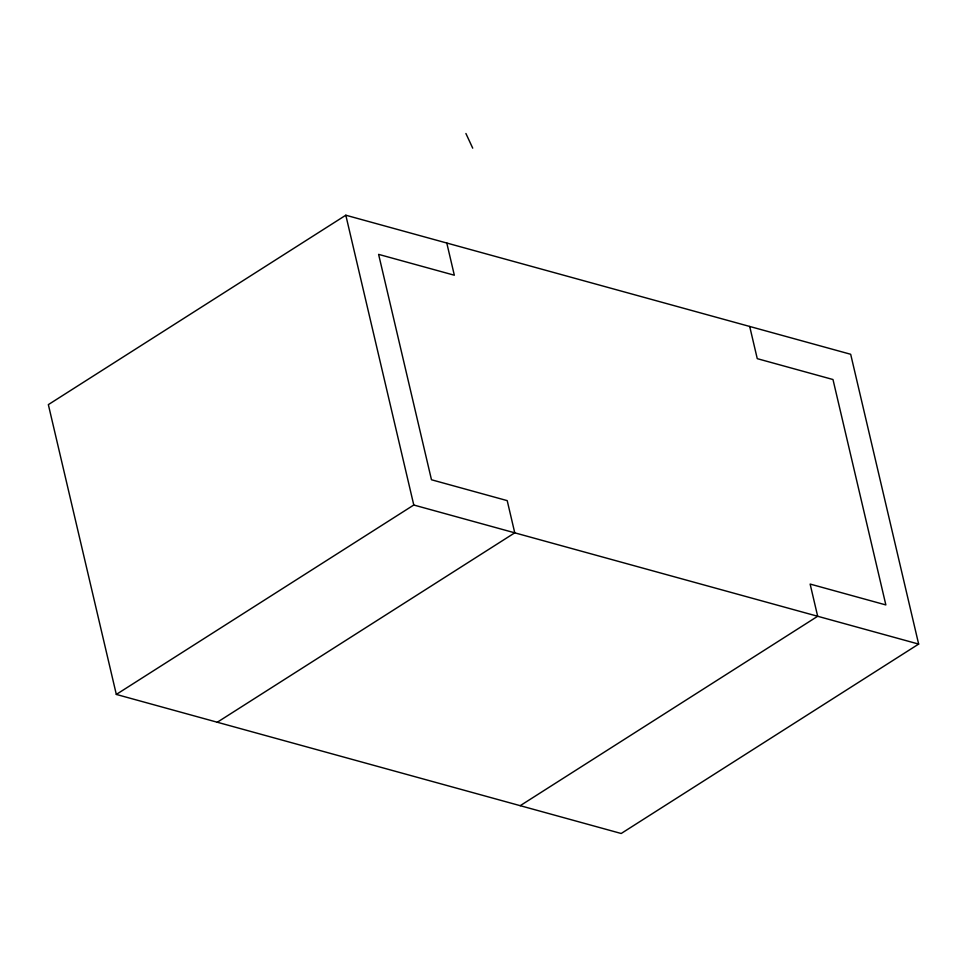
<?xml version="1.0" encoding="UTF-8"?>
<svg xmlns="http://www.w3.org/2000/svg" width="967" height="967" viewBox="0 0 967 967"><rect width="100%" height="100%" fill="white"/><g stroke="black" fill="none" stroke-linecap="round" stroke-linejoin="round"><path stroke-width="1.45" d="M345.811 215.218L48.35 404.629L116.318 694.427L621.189 833.494L918.65 644.082L850.682 354.273L345.811 215.218L413.779 505.016L918.65 644.082M116.318 694.427L413.779 505.016M217.297 722.24L514.758 532.829L507.204 500.628L431.475 479.765L378.605 254.369L454.333 275.22L446.79 243.031M520.21 805.68L817.671 616.269L810.128 584.068L885.857 604.931L832.986 379.523L757.258 358.66L749.703 326.459M465.913 133.506L472.718 148.156"/></g></svg>
